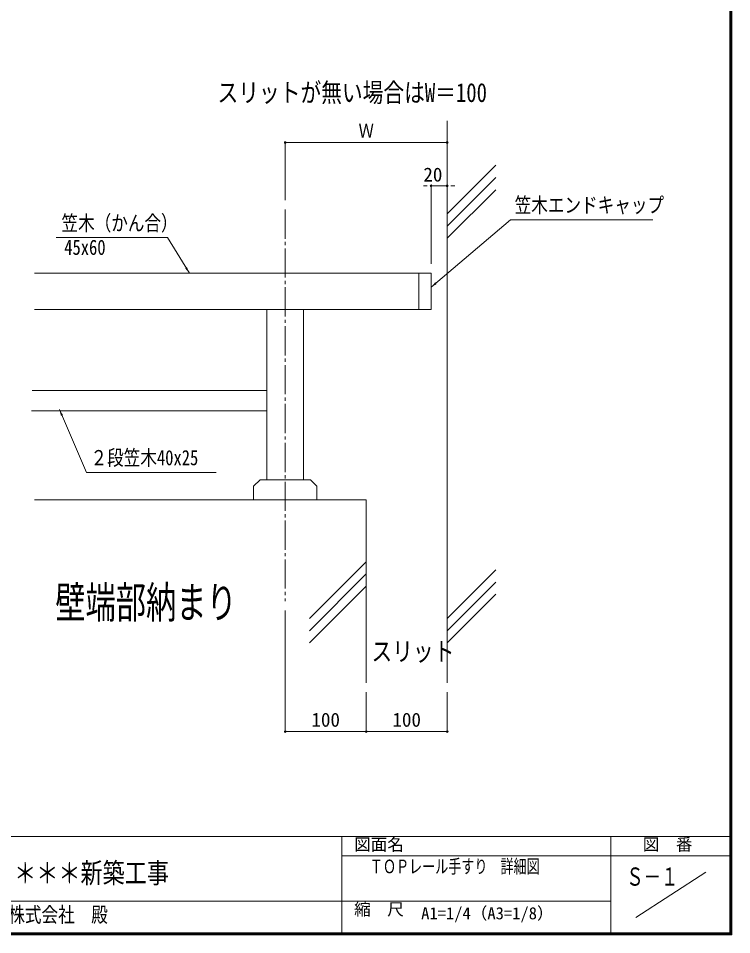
# Model space of a CAD drawing. Units: millimetres at full size. Extents: x -1603 to 1599, y -1129 to 1133.
# Drawn here: x 719 to 1599, y -1129 to 2 of the extents above; entities that cross this region are included whole.
import ezdxf
from ezdxf.enums import TextEntityAlignment as Align

# ---------------------------------------------------------------- set-up
doc = ezdxf.new("R2010")
doc.units = ezdxf.units.MM
doc.header["$LTSCALE"] = 4
doc.header["$PDMODE"] = 32
doc.header["$PDSIZE"] = 2
doc.linetypes.add('CHAIN2', pattern=[12, 9, -1, 1, -1])
for name, color, linetype, lineweight in [('0-0_アンカー', 4, 'Continuous', 9), ('0-1_1手摺寸法', 3, 'Continuous', 18), ('0-3_2躯体線', 4, 'Continuous', 9), ('0-4_3中心線', 2, 'CHAIN2', 18), ('0-7_6ﾊｯﾁﾝｸﾞ', 4, 'Continuous', 9), ('0-C_WAKU', 7, 'Continuous', 18)]:
    doc.layers.add(name, color=color, linetype=linetype, lineweight=lineweight)
doc.layers.add('0-A_MOJI', color=6, linetype='Continuous')
doc.styles.add('ＭＳ ゴシック', font='')
doc.styles.get('ＭＳ ゴシック').set_extended_font_data('MS Gothic')

msp = doc.modelspace()

# ---------------------------------------------------------------- linework, layer by layer
at = {"layer": '0-0_アンカー'}
for p, q in [((1228.022, -312.557), (738.626, -312.557)), ((1213.022, -312.557), (1213.022, -357.557)), ((1228.022, -312.557), (1228.022, -357.557)), ((1228.022, -357.557), (738.626, -357.557)), ((1025.522, -567.557), (1025.522, -357.557)), ((1070.522, -357.557), (1070.522, -567.557)), ((735.614, -457.557), (1025.522, -457.557)), ((734.8, -482.557), (1025.522, -482.557)), ((1079.022, -567.557), (1017.022, -567.557)), ((1087.022, -575.557), (1079.022, -567.557)), ((1087.022, -592.557), (1087.022, -575.557)), ((1009.022, -592.557), (1087.022, -592.557))]:
    msp.add_line(p, q, dxfattribs=at)
for points in [[(1228.022, -330.055), (1326.102, -246.858), (1501.999, -246.858)], [(929.661, -312.557), (902.799, -268.458), (765.256, -268.458)], [(769.291, -480.996), (802.64, -558.484), (962.915, -558.484)], [(1017.022, -567.557), (1009.022, -575.557), (1009.022, -592.557)]]:
    msp.add_lwpolyline(points, dxfattribs=at)
for points in [[(924.376, -306.551), (926.749, -305.106), (929.661, -312.557)], [(1233.132, -323.899), (1234.929, -326.018), (1228.022, -330.055)], [(773.681, -487.684), (771.129, -488.782), (769.291, -480.996)]]:
    msp.add_solid(points, dxfattribs=at)
at = {"layer": '0-1_1手摺寸法'}
for p, q in [((1248.022, -136.17), (1248.022, -151.333)), ((1048.022, -222.557), (1048.022, -151.333)), ((1248.022, -151.333), (1048.022, -151.333)), ((1052.622, -151.333), (1243.422, -151.333)), ((1223.422, -204.736), (1218.822, -204.736)), ((1228.022, -301.057), (1228.022, -204.736)), ((1228.022, -204.736), (1248.022, -204.736)), ((1248.022, -204.736), (1228.022, -204.736)), ((1252.622, -204.736), (1257.222, -204.736)), ((1048.022, -729.057), (1048.022, -878.489)), ((1148.022, -829.799), (1148.022, -878.489)), ((1148.022, -829.799), (1148.022, -878.489)), ((1248.022, -829.799), (1248.022, -878.489)), ((1148.022, -878.489), (1048.022, -878.489)), ((1052.622, -878.489), (1143.422, -878.489)), ((1248.022, -878.489), (1148.022, -878.489)), ((1152.622, -878.489), (1243.422, -878.489))]:
    msp.add_line(p, q, dxfattribs=at)
for p in [(1048.022, -151.333), (1248.022, -151.333), (1228.022, -204.736), (1248.022, -204.736), (1048.022, -878.489), (1148.022, -878.489), (1248.022, -878.489)]:
    msp.add_point(p, dxfattribs=at)
at = {"layer": '0-3_2躯体線'}
for p, q in [((1248.022, -124.67), (1248.022, -818.299)), ((1148.022, -592.557), (738.626, -592.557)), ((1148.022, -592.557), (1148.022, -818.299))]:
    msp.add_line(p, q, dxfattribs=at)
at = {"layer": '0-4_3中心線'}
msp.add_line((1048.022, -234.057), (1048.022, -717.557), dxfattribs=at)
at = {"layer": '0-7_6ﾊｯﾁﾝｸﾞ'}
for p, q in [((1308.022, -179.372), (1248.022, -239.372)), ((1308.022, -194.444), (1248.022, -254.444)), ((1308.022, -209.514), (1248.022, -269.514)), ((1148.022, -668.852), (1078.022, -738.852)), ((1148.022, -683.923), (1078.022, -753.923)), ((1308.022, -678.852), (1248.022, -738.852)), ((1148.022, -698.994), (1078.022, -768.994)), ((1308.022, -693.923), (1248.022, -753.923)), ((1308.022, -708.994), (1248.022, -768.994))]:
    msp.add_line(p, q, dxfattribs=at)
at = {"layer": '0-C_WAKU'}
for p, q in [((1597.4, -1127.4), (1597.4, 1131.4)), ((1598, -1128), (1598, 1132)), ((1598.6, -1128.6), (1598.6, 1132.6)), ((1599.2, -1129.2), (1599.2, 1133.2)), ((1596.8, -1126.8), (1596.8, 1130.8)), ((-1602, -1008), (1598, -1008)), ((1118, -1008), (1118, -1128)), ((1450, -1008), (1450, -1128)), ((1118, -1032), (1598, -1032)), ((1480.833, -1108), (1567.167, -1052)), ((442, -1088), (1450, -1088)), ((-1603.2, -1129.2), (1599.2, -1129.2)), ((-1602.6, -1128.6), (1598.6, -1128.6)), ((-1602, -1128), (1598, -1128)), ((-1601.4, -1127.4), (1597.4, -1127.4)), ((-1600.8, -1126.8), (1596.8, -1126.8))]:
    msp.add_line(p, q, dxfattribs=at)

# ---------------------------------------------------------------- texts
at = {"layer": '0-0_アンカー', "style": 'ＭＳ ゴシック'}
for s, height, width, p in [('スリットが無い場合はW＝100', 23.46, 0.8, (964.42, -108.382)), ('笠木エンドキャップ', 18.77, 0.8, (1331.32, -243.515)), ('笠木（かん合）', 18.77, 0.8, (771.788, -265.707)), ('45x60', 18.77, 0.8, (775.161, -295.64)), ('２段笠木40x25', 18.77, 0.8, (807.693, -555.341)), ('壁端部納まり', 39.1, 0.7, (764.163, -750.207)), ('スリット', 23.46, 0.8, (1154.483, -798.306)), ('（仮称）＊＊＊＊＊＊新築工事', 25.02, 0.8, (522.245, -1073.027)), ('ＴＯＰレール手すり\u3000詳細図', 16.89, 0.7, (1152.568, -1058.47)), ('Ｓ－１', 22.52, 0.7, (1469.016, -1075.514)), ('＊＊建設\u3000株式会社\u3000殿', 18.77, 0.8, (603.728, -1119.481))]:
    msp.add_text(s, height=height, dxfattribs=dict(at, width=width)).set_placement(p, align=Align.BOTTOM_LEFT)
msp.add_text('A1=1/4（A3=1/8）', height=15.01, dxfattribs=at).set_placement((1215.845, -1114.759), align=Align.BOTTOM_LEFT)
at = {"layer": '0-1_1手摺寸法', "color": 7, "style": 'ＭＳ ゴシック', "width": 0.8}
msp.add_text('Ｗ', height=17.27, dxfattribs=at).set_placement((1138.601, -150.514), align=Align.BOTTOM_LEFT)
at = {"layer": '0-1_1手摺寸法', "style": 'ＭＳ ゴシック'}
for s, p in [('20', (1218.546, -204.674)), ('100', (1080.358, -877.67)), ('100', (1180.358, -877.67))]:
    msp.add_text(s, height=17.27, dxfattribs=at).set_placement(p, align=Align.BOTTOM_LEFT)
at = {"layer": '0-A_MOJI', "style": 'ＭＳ ゴシック'}
for s, p in [('図面名', (1133.108, -1029.842)), ('図  番', (1489.423, -1029.842)), ('縮  尺', (1133.108, -1109.842))]:
    msp.add_text(s, height=15.01, dxfattribs=at).set_placement(p, align=Align.BOTTOM_LEFT)

doc.saveas('drawing.dxf')
